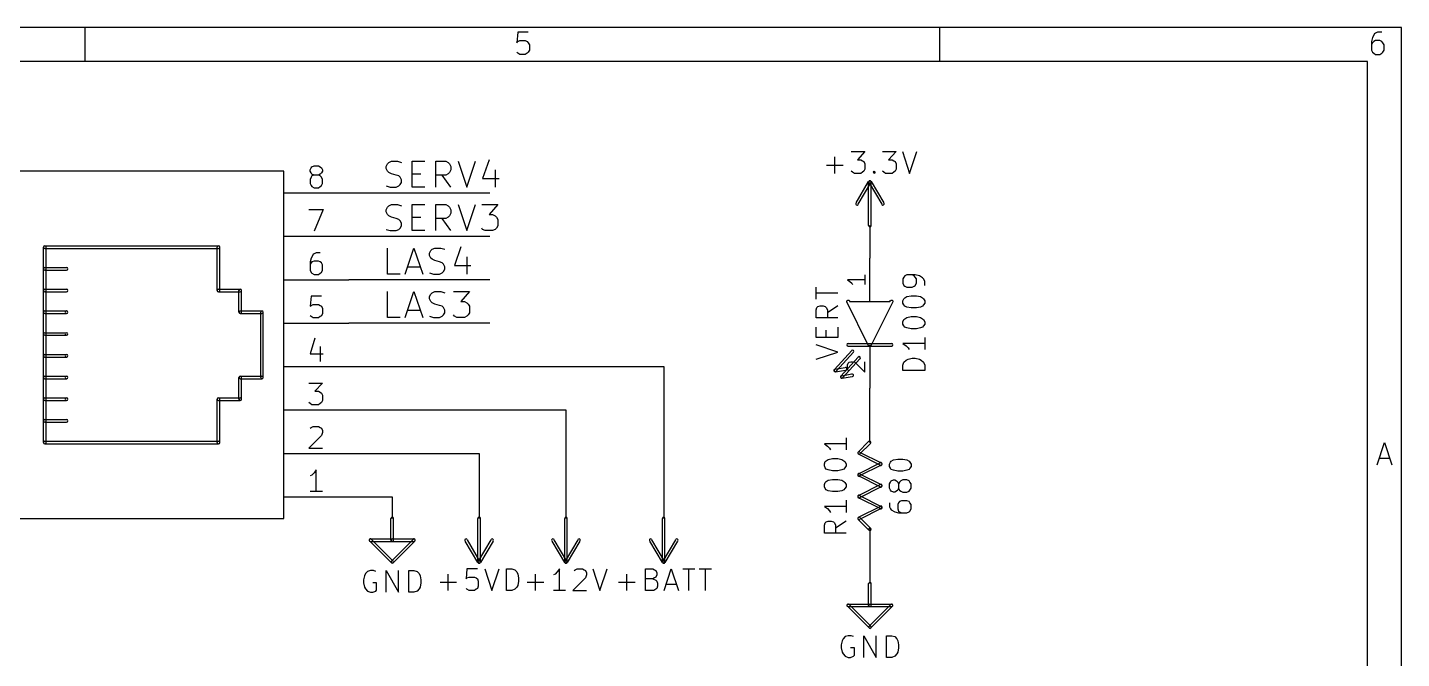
# Model space of a CAD drawing. Extents: x 10 to 287, y -200 to -10.
# Drawn here: x 206.6 to 287, y -46.9 to -10 of the extents above; entities that cross this region are included whole.
import ezdxf

# ---------------------------------------------------------------- set-up
doc = ezdxf.new("R2010")
doc.units = 0
doc.header["$MEASUREMENT"] = 0
doc.layers.add('BLACK', color=7, linetype='CONTINUOUS')

msp = doc.modelspace()

# ---------------------------------------------------------------- linework, layer by layer
at = {"layer": 'Black'}
for p, q in [((227.609, -18.1356), (227.686, -17.9832)), ((227.609, -18.2626), (227.609, -18.1356)), ((227.686, -18.415), (227.609, -18.2626)), ((227.686, -17.9832), (227.762, -17.907)), ((227.762, -18.4912), (227.686, -18.415)), ((227.762, -17.907), (227.914, -17.8308)), ((227.914, -17.8308), (228.27, -17.8308)), ((228.27, -17.8308), (228.498, -17.907)), ((229.133, -19.3548), (229.133, -17.8308)), ((229.133, -17.8308), (229.87, -17.8308)), ((230.505, -19.3548), (230.505, -17.8308)), ((230.505, -17.8308), (231.089, -17.8308)), ((231.089, -17.8308), (231.242, -17.907)), ((231.242, -17.907), (231.318, -17.9832)), ((231.318, -17.9832), (231.394, -18.1356)), ((231.394, -18.3388), (231.318, -18.4912)), ((231.394, -18.1356), (231.394, -18.3388)), ((231.826, -17.8308), (232.334, -19.3548)), ((232.334, -19.3548), (232.842, -17.8308)), ((233.629, -17.7546), (233.248, -18.8468)), ((233.985, -18.3388), (233.985, -19.3548)), ((227.609, -19.2786), (227.838, -19.3548)), ((227.914, -18.5674), (227.762, -18.4912)), ((228.194, -18.6436), (227.914, -18.5674)), ((228.346, -18.6944), (228.194, -18.6436)), ((228.194, -19.3548), (228.346, -19.2786)), ((228.422, -18.7706), (228.346, -18.6944)), ((228.346, -19.2786), (228.422, -19.2024)), ((228.498, -18.923), (228.422, -18.7706)), ((228.422, -19.2024), (228.498, -19.0754)), ((228.498, -19.0754), (228.498, -18.923)), ((229.133, -18.5674), (229.641, -18.5674)), ((231.089, -18.6436), (230.505, -18.6436)), ((231.394, -19.3548), (230.886, -18.6436)), ((231.242, -18.5674), (231.089, -18.6436)), ((231.318, -18.4912), (231.242, -18.5674)), ((233.248, -18.8468), (234.213, -18.8468)), ((227.838, -19.3548), (228.194, -19.3548)), ((229.87, -19.3548), (229.133, -19.3548)), ((227.609, -20.6756), (227.686, -20.5232)), ((227.609, -20.8026), (227.609, -20.6756)), ((227.686, -20.955), (227.609, -20.8026)), ((227.686, -20.5232), (227.762, -20.447)), ((227.762, -20.447), (227.914, -20.3708)), ((227.914, -20.3708), (228.27, -20.3708)), ((228.27, -20.3708), (228.498, -20.447)), ((229.133, -21.8948), (229.133, -20.3708)), ((229.133, -20.3708), (229.87, -20.3708)), ((230.505, -21.8948), (230.505, -20.3708)), ((230.505, -20.3708), (231.089, -20.3708)), ((231.089, -20.3708), (231.242, -20.447)), ((231.242, -20.447), (231.318, -20.5232)), ((231.318, -20.5232), (231.394, -20.6756)), ((231.394, -20.8788), (231.318, -21.0312)), ((231.394, -20.6756), (231.394, -20.8788)), ((231.826, -20.3708), (232.334, -21.8948)), ((232.334, -21.8948), (232.842, -20.3708)), ((233.197, -20.3708), (234.137, -20.3708)), ((234.137, -20.3708), (233.629, -20.955)), ((227.762, -21.0312), (227.686, -20.955)), ((227.914, -21.1074), (227.762, -21.0312)), ((228.194, -21.1836), (227.914, -21.1074)), ((228.346, -21.2344), (228.194, -21.1836)), ((228.422, -21.3106), (228.346, -21.2344)), ((228.498, -21.463), (228.422, -21.3106)), ((228.422, -21.7424), (228.498, -21.6154)), ((228.498, -21.6154), (228.498, -21.463)), ((229.133, -21.1074), (229.641, -21.1074)), ((231.089, -21.1836), (230.505, -21.1836)), ((231.394, -21.8948), (230.886, -21.1836)), ((231.242, -21.1074), (231.089, -21.1836)), ((231.318, -21.0312), (231.242, -21.1074)), ((233.629, -20.955), (233.832, -20.955)), ((233.832, -20.955), (233.985, -21.0312)), ((233.985, -21.0312), (234.061, -21.1074)), ((234.061, -21.1074), (234.137, -21.2344)), ((234.137, -21.6154), (234.061, -21.7424)), ((234.137, -21.2344), (234.137, -21.6154)), ((227.609, -21.8186), (227.838, -21.8948)), ((227.838, -21.8948), (228.194, -21.8948)), ((228.194, -21.8948), (228.346, -21.8186)), ((228.346, -21.8186), (228.422, -21.7424)), ((229.87, -21.8948), (229.133, -21.8948)), ((233.248, -21.8186), (233.197, -21.7424)), ((233.401, -21.8948), (233.248, -21.8186)), ((233.832, -21.8948), (233.401, -21.8948)), ((233.985, -21.8186), (233.832, -21.8948)), ((234.061, -21.7424), (233.985, -21.8186)), ((227.686, -24.4348), (227.686, -22.9108)), ((228.727, -24.4348), (229.235, -22.9108)), ((229.235, -22.9108), (229.743, -24.4348)), ((230.149, -23.2156), (230.226, -23.0632)), ((230.149, -23.3426), (230.149, -23.2156)), ((230.226, -23.0632), (230.302, -22.987)), ((230.302, -22.987), (230.454, -22.9108)), ((230.454, -22.9108), (230.81, -22.9108)), ((230.81, -22.9108), (231.038, -22.987)), ((231.978, -22.8346), (231.597, -23.9268)), ((228.854, -24.003), (229.591, -24.003)), ((230.226, -23.495), (230.149, -23.3426)), ((230.302, -23.5712), (230.226, -23.495)), ((230.454, -23.6474), (230.302, -23.5712)), ((230.734, -23.7236), (230.454, -23.6474)), ((230.886, -23.7744), (230.734, -23.7236)), ((230.962, -23.8506), (230.886, -23.7744)), ((231.038, -24.003), (230.962, -23.8506)), ((231.038, -24.1554), (231.038, -24.003)), ((231.597, -23.9268), (232.562, -23.9268)), ((232.334, -23.4188), (232.334, -24.4348)), ((228.422, -24.4348), (227.686, -24.4348)), ((230.149, -24.3586), (230.378, -24.4348)), ((230.378, -24.4348), (230.734, -24.4348)), ((230.734, -24.4348), (230.886, -24.3586)), ((230.886, -24.3586), (230.962, -24.2824)), ((230.962, -24.2824), (231.038, -24.1554)), ((227.686, -26.9748), (227.686, -25.4508)), ((228.727, -26.9748), (229.235, -25.4508)), ((229.235, -25.4508), (229.743, -26.9748)), ((230.149, -25.7556), (230.226, -25.6032)), ((230.226, -25.6032), (230.302, -25.527)), ((230.302, -25.527), (230.454, -25.4508)), ((230.454, -25.4508), (230.81, -25.4508)), ((230.81, -25.4508), (231.038, -25.527)), ((231.546, -25.4508), (232.486, -25.4508)), ((232.486, -25.4508), (231.978, -26.035)), ((230.149, -25.8826), (230.149, -25.7556)), ((230.226, -26.035), (230.149, -25.8826)), ((230.302, -26.1112), (230.226, -26.035)), ((230.454, -26.1874), (230.302, -26.1112)), ((230.734, -26.2636), (230.454, -26.1874)), ((230.886, -26.3144), (230.734, -26.2636)), ((230.962, -26.3906), (230.886, -26.3144)), ((231.038, -26.543), (230.962, -26.3906)), ((231.978, -26.035), (232.181, -26.035)), ((232.181, -26.035), (232.334, -26.1112)), ((232.334, -26.1112), (232.41, -26.1874)), ((232.41, -26.1874), (232.486, -26.3144)), ((232.486, -26.3144), (232.486, -26.6954)), ((228.422, -26.9748), (227.686, -26.9748)), ((228.854, -26.543), (229.591, -26.543)), ((230.149, -26.8986), (230.378, -26.9748)), ((230.378, -26.9748), (230.734, -26.9748)), ((230.734, -26.9748), (230.886, -26.8986)), ((230.886, -26.8986), (230.962, -26.8224)), ((230.962, -26.8224), (231.038, -26.6954)), ((231.038, -26.6954), (231.038, -26.543)), ((231.597, -26.8986), (231.546, -26.8224)), ((231.75, -26.9748), (231.597, -26.8986)), ((232.181, -26.9748), (231.75, -26.9748)), ((232.334, -26.8986), (232.181, -26.9748)), ((232.41, -26.8224), (232.334, -26.8986)), ((232.486, -26.6954), (232.41, -26.8224))]:
    msp.add_line(p, q, dxfattribs=at)
at = {"layer": 'Cyan 2'}
for p, q in [((253.848, -18.542), (253.848, -17.5768)), ((254.813, -17.272), (255.6, -17.272)), ((255.6, -17.272), (255.168, -17.7546)), ((256.642, -17.272), (257.429, -17.272)), ((257.429, -17.272), (256.997, -17.7546)), ((257.81, -17.272), (258.216, -18.542)), ((258.216, -18.542), (258.648, -17.272)), ((253.365, -18.0594), (254.33, -18.0594)), ((254.889, -18.4658), (254.813, -18.415)), ((254.991, -18.542), (254.889, -18.4658)), ((255.168, -17.7546), (255.372, -17.7546)), ((255.372, -17.7546), (255.473, -17.8054)), ((255.473, -18.4658), (255.372, -18.542)), ((255.473, -17.8054), (255.549, -17.8562)), ((255.549, -18.415), (255.473, -18.4658)), ((255.549, -17.8562), (255.6, -17.9832)), ((255.6, -18.288), (255.549, -18.415)), ((255.6, -17.9832), (255.6, -18.288)), ((256.108, -18.4658), (256.159, -18.415)), ((256.159, -18.542), (256.108, -18.4658)), ((256.159, -18.415), (256.21, -18.4658)), ((256.159, -18.415), (256.159, -18.542)), ((256.21, -18.4658), (256.159, -18.542)), ((256.718, -18.4658), (256.642, -18.415)), ((256.819, -18.542), (256.718, -18.4658)), ((256.997, -17.7546), (257.2, -17.7546)), ((257.2, -17.7546), (257.302, -17.8054)), ((257.302, -18.4658), (257.2, -18.542)), ((257.302, -17.8054), (257.378, -17.8562)), ((257.378, -18.415), (257.302, -18.4658)), ((257.378, -17.8562), (257.429, -17.9832)), ((257.429, -18.288), (257.378, -18.415)), ((257.429, -17.9832), (257.429, -18.288)), ((255.372, -18.542), (254.991, -18.542)), ((257.2, -18.542), (256.819, -18.542)), ((257.886, -24.6126), (257.835, -24.7142)), ((257.835, -24.7142), (257.835, -24.9682)), ((257.937, -24.5364), (257.886, -24.6126)), ((258.064, -24.4856), (257.937, -24.5364)), ((258.547, -24.4856), (258.064, -24.4856)), ((258.496, -24.5364), (258.369, -24.4856)), ((258.547, -24.6126), (258.496, -24.5364)), ((258.801, -24.5364), (258.547, -24.4856)), ((258.623, -24.7142), (258.547, -24.6126)), ((258.623, -24.9682), (258.623, -24.7142)), ((258.978, -24.6634), (258.801, -24.5364)), ((259.029, -24.7142), (258.978, -24.6634)), ((259.105, -24.8412), (259.029, -24.7142)), ((259.105, -25.0952), (259.105, -24.8412)), ((252.755, -25.908), (252.755, -25.1968)), ((254.025, -25.5524), (252.755, -25.5524)), ((257.835, -24.9682), (257.886, -25.0952)), ((257.886, -25.0952), (257.937, -25.146)), ((257.937, -25.146), (258.064, -25.1968)), ((258.064, -25.1968), (258.369, -25.1968)), ((258.064, -25.7556), (258.318, -25.7048)), ((258.318, -25.7048), (258.623, -25.7048)), ((258.369, -25.1968), (258.496, -25.146)), ((258.496, -25.146), (258.547, -25.0952)), ((258.547, -25.0952), (258.623, -24.9682)), ((258.623, -25.7048), (258.851, -25.7556)), ((252.755, -26.5176), (252.806, -26.3906)), ((252.755, -27.0002), (252.755, -26.5176)), ((252.806, -26.3906), (252.857, -26.3398)), ((252.857, -26.3398), (252.984, -26.289)), ((252.984, -26.289), (253.162, -26.289)), ((253.162, -26.289), (253.289, -26.3398)), ((253.289, -26.3398), (253.34, -26.3906)), ((253.34, -26.3906), (253.416, -26.5176)), ((254.025, -26.289), (253.416, -26.6954)), ((253.416, -26.5176), (253.416, -27.0002)), ((257.835, -26.0096), (257.886, -25.8826)), ((257.835, -26.1366), (257.835, -26.0096)), ((257.886, -26.2382), (257.835, -26.1366)), ((257.886, -25.8826), (257.937, -25.8318)), ((257.937, -26.3144), (257.886, -26.2382)), ((257.937, -25.8318), (258.064, -25.7556)), ((258.064, -26.3652), (257.937, -26.3144)), ((258.318, -26.416), (258.064, -26.3652)), ((258.623, -26.416), (258.318, -26.416)), ((258.851, -26.3652), (258.623, -26.416)), ((258.851, -25.7556), (258.978, -25.8318)), ((258.978, -26.3144), (258.851, -26.3652)), ((258.978, -25.8318), (259.029, -25.8826)), ((259.029, -26.2382), (258.978, -26.3144)), ((259.029, -25.8826), (259.105, -26.0096)), ((259.105, -26.1366), (259.029, -26.2382)), ((259.105, -26.0096), (259.105, -26.1366)), ((254.025, -27.0002), (252.755, -27.0002)), ((257.835, -27.2288), (257.886, -27.1018)), ((257.835, -27.3558), (257.835, -27.2288)), ((257.886, -27.1018), (257.937, -27.051)), ((257.937, -27.051), (258.064, -26.9748)), ((258.064, -26.9748), (258.318, -26.924)), ((258.318, -26.924), (258.623, -26.924)), ((258.623, -26.924), (258.851, -26.9748)), ((258.851, -26.9748), (258.978, -27.051)), ((258.978, -27.051), (259.029, -27.1018)), ((259.029, -27.1018), (259.105, -27.2288)), ((259.105, -27.2288), (259.105, -27.3558)), ((252.755, -28.1432), (252.755, -27.5336)), ((253.34, -28.1432), (253.34, -27.7114)), ((254.025, -27.5336), (254.025, -28.1432)), ((257.886, -27.4574), (257.835, -27.3558)), ((257.937, -27.5336), (257.886, -27.4574)), ((258.064, -27.5844), (257.937, -27.5336)), ((258.318, -27.6352), (258.064, -27.5844)), ((258.623, -27.6352), (258.318, -27.6352)), ((258.851, -27.5844), (258.623, -27.6352)), ((258.978, -27.5336), (258.851, -27.5844)), ((259.029, -27.4574), (258.978, -27.5336)), ((259.105, -27.3558), (259.029, -27.4574)), ((254.025, -28.1432), (252.755, -28.1432)), ((254.025, -29.0068), (252.755, -28.575)), ((259.105, -28.4988), (257.835, -28.4988)), ((257.835, -28.4988), (258.013, -28.6258)), ((258.013, -28.6258), (258.14, -28.7528)), ((258.14, -28.7528), (258.191, -28.8544)), ((259.105, -28.1432), (259.105, -28.8544)), ((252.755, -29.4132), (254.025, -29.0068)), ((257.835, -29.7688), (257.886, -29.591)), ((257.886, -29.591), (258.013, -29.464)), ((258.013, -29.464), (258.14, -29.4132)), ((258.14, -29.4132), (258.369, -29.3624)), ((258.369, -29.3624), (258.547, -29.3624)), ((258.547, -29.3624), (258.801, -29.4132)), ((258.801, -29.4132), (258.902, -29.464)), ((258.902, -29.464), (259.029, -29.591)), ((259.029, -29.591), (259.105, -29.7688)), ((257.835, -30.0736), (257.835, -29.7688)), ((259.105, -30.0736), (257.835, -30.0736)), ((259.105, -29.7688), (259.105, -30.0736)), ((254.508, -34.3662), (253.238, -34.3662)), ((253.238, -34.3662), (253.416, -34.4932)), ((253.416, -34.4932), (253.543, -34.6202)), ((254.508, -34.0106), (254.508, -34.7218)), ((253.289, -35.4076), (253.34, -35.3568)), ((253.34, -35.3568), (253.467, -35.2806)), ((253.467, -35.2806), (253.721, -35.2298)), ((253.543, -34.6202), (253.594, -34.7218)), ((253.721, -35.2298), (254.025, -35.2298)), ((254.025, -35.2298), (254.254, -35.2806)), ((254.254, -35.2806), (254.381, -35.3568)), ((254.381, -35.3568), (254.432, -35.4076)), ((257.15, -35.3822), (257.277, -35.306)), ((257.277, -35.306), (257.531, -35.2552)), ((257.531, -35.2552), (257.835, -35.2552)), ((257.835, -35.2552), (258.064, -35.306)), ((258.064, -35.306), (258.191, -35.3822)), ((253.238, -35.5346), (253.289, -35.4076)), ((253.238, -35.6616), (253.238, -35.5346)), ((253.289, -35.7632), (253.238, -35.6616)), ((253.34, -35.8394), (253.289, -35.7632)), ((253.467, -35.8902), (253.34, -35.8394)), ((253.721, -35.941), (253.467, -35.8902)), ((254.025, -35.941), (253.721, -35.941)), ((254.254, -35.8902), (254.025, -35.941)), ((254.381, -35.8394), (254.254, -35.8902)), ((254.432, -35.7632), (254.381, -35.8394)), ((254.432, -35.4076), (254.508, -35.5346)), ((254.508, -35.6616), (254.432, -35.7632)), ((254.508, -35.5346), (254.508, -35.6616)), ((257.048, -35.56), (257.099, -35.433)), ((257.048, -35.687), (257.048, -35.56)), ((257.099, -35.7886), (257.048, -35.687)), ((257.099, -35.433), (257.15, -35.3822)), ((257.15, -35.8648), (257.099, -35.7886)), ((257.277, -35.9156), (257.15, -35.8648)), ((257.531, -35.9664), (257.277, -35.9156)), ((257.835, -35.9664), (257.531, -35.9664)), ((258.064, -35.9156), (257.835, -35.9664)), ((258.191, -35.8648), (258.064, -35.9156)), ((258.191, -35.3822), (258.242, -35.433)), ((258.242, -35.7886), (258.191, -35.8648)), ((258.242, -35.433), (258.318, -35.56)), ((258.318, -35.687), (258.242, -35.7886)), ((258.318, -35.56), (258.318, -35.687)), ((253.238, -36.7538), (253.289, -36.6268)), ((253.238, -36.8808), (253.238, -36.7538)), ((253.289, -36.9824), (253.238, -36.8808)), ((253.289, -36.6268), (253.34, -36.576)), ((253.34, -36.576), (253.467, -36.4998)), ((253.467, -36.4998), (253.721, -36.449)), ((253.721, -36.449), (254.025, -36.449)), ((254.025, -36.449), (254.254, -36.4998)), ((254.254, -36.4998), (254.381, -36.576)), ((254.381, -36.576), (254.432, -36.6268)), ((254.432, -36.6268), (254.508, -36.7538)), ((254.508, -36.8808), (254.432, -36.9824)), ((254.508, -36.7538), (254.508, -36.8808)), ((257.048, -36.703), (257.099, -36.6014)), ((257.048, -36.957), (257.048, -36.703)), ((257.099, -37.084), (257.048, -36.957)), ((257.099, -36.6014), (257.15, -36.5252)), ((257.15, -36.5252), (257.277, -36.4744)), ((257.277, -36.4744), (257.353, -36.4744)), ((257.353, -36.4744), (257.454, -36.5252)), ((257.454, -36.5252), (257.531, -36.6014)), ((257.531, -36.6014), (257.581, -36.703)), ((257.581, -36.957), (257.531, -37.084)), ((257.632, -36.6014), (257.581, -36.703)), ((257.581, -36.703), (257.581, -36.957)), ((257.581, -36.957), (257.632, -37.084)), ((257.708, -36.5252), (257.632, -36.6014)), ((257.835, -36.4744), (257.708, -36.5252)), ((258.064, -36.4744), (257.835, -36.4744)), ((258.191, -36.5252), (258.064, -36.4744)), ((258.242, -36.6014), (258.191, -36.5252)), ((258.318, -36.703), (258.242, -36.6014)), ((258.242, -37.084), (258.318, -36.957)), ((258.318, -36.957), (258.318, -36.703)), ((253.34, -37.0586), (253.289, -36.9824)), ((253.467, -37.1094), (253.34, -37.0586)), ((253.721, -37.1602), (253.467, -37.1094)), ((254.025, -37.1602), (253.721, -37.1602)), ((254.254, -37.1094), (254.025, -37.1602)), ((254.381, -37.0586), (254.254, -37.1094)), ((254.432, -36.9824), (254.381, -37.0586)), ((254.508, -37.6682), (254.508, -38.3794)), ((257.15, -37.1348), (257.099, -37.084)), ((257.277, -37.1856), (257.15, -37.1348)), ((257.353, -37.1856), (257.277, -37.1856)), ((257.454, -37.1348), (257.353, -37.1856)), ((257.531, -37.084), (257.454, -37.1348)), ((257.632, -37.7444), (257.581, -37.8206)), ((257.632, -37.084), (257.708, -37.1348)), ((257.759, -37.6936), (257.632, -37.7444)), ((257.708, -37.1348), (257.835, -37.1856)), ((258.064, -37.6936), (257.759, -37.6936)), ((257.835, -37.1856), (258.064, -37.1856)), ((258.064, -37.1856), (258.191, -37.1348)), ((258.191, -37.7444), (258.064, -37.6936)), ((258.191, -37.1348), (258.242, -37.084)), ((258.242, -37.8206), (258.191, -37.7444)), ((254.508, -38.0238), (253.238, -38.0238)), ((253.238, -38.0238), (253.416, -38.1508)), ((253.416, -38.1508), (253.543, -38.2778)), ((253.543, -38.2778), (253.594, -38.3794)), ((257.048, -37.8206), (257.048, -38.0492)), ((257.048, -38.0492), (257.099, -38.1762)), ((257.099, -38.1762), (257.15, -38.227)), ((257.15, -38.227), (257.353, -38.354)), ((257.353, -38.354), (257.581, -38.4048)), ((257.581, -37.8206), (257.531, -37.9222)), ((257.531, -37.9222), (257.531, -38.1762)), ((257.531, -38.1762), (257.581, -38.3032)), ((257.581, -38.3032), (257.632, -38.354)), ((257.581, -38.4048), (258.064, -38.4048)), ((257.632, -38.354), (257.759, -38.4048)), ((258.064, -38.4048), (258.191, -38.354)), ((258.191, -38.354), (258.242, -38.3032)), ((258.318, -37.9222), (258.242, -37.8206)), ((258.242, -38.3032), (258.318, -38.1762)), ((258.318, -38.1762), (258.318, -37.9222)), ((253.238, -39.116), (253.289, -38.989)), ((253.238, -39.5986), (253.238, -39.116)), ((253.289, -38.989), (253.34, -38.9382)), ((253.34, -38.9382), (253.467, -38.8874)), ((253.467, -38.8874), (253.644, -38.8874)), ((253.644, -38.8874), (253.771, -38.9382)), ((253.771, -38.9382), (253.822, -38.989)), ((253.822, -38.989), (253.898, -39.116)), ((254.508, -38.8874), (253.898, -39.2938)), ((253.898, -39.116), (253.898, -39.5986)), ((254.508, -39.5986), (253.238, -39.5986)), ((226.695, -41.783), (226.517, -41.8338)), ((226.873, -41.783), (226.695, -41.783)), ((227, -41.8338), (226.873, -41.783)), ((227.609, -43.053), (227.609, -41.783)), ((227.609, -41.783), (228.321, -43.053)), ((228.321, -43.053), (228.321, -41.783)), ((228.93, -43.053), (228.93, -41.783)), ((228.93, -41.783), (229.235, -41.783)), ((229.235, -41.783), (229.413, -41.8338)), ((232.334, -41.6814), (232.283, -42.2656)), ((232.943, -41.6814), (232.334, -41.6814)), ((233.375, -41.6814), (233.782, -42.9514)), ((233.782, -42.9514), (234.213, -41.6814)), ((234.645, -42.9514), (234.645, -41.6814)), ((234.645, -41.6814), (234.95, -41.6814)), ((234.95, -41.6814), (235.128, -41.7322)), ((235.128, -41.7322), (235.255, -41.8592)), ((237.744, -41.6814), (237.617, -41.8592)), ((237.744, -42.9514), (237.744, -41.6814)), ((238.608, -41.783), (238.658, -41.7322)), ((238.658, -41.7322), (238.785, -41.6814)), ((238.785, -41.6814), (239.09, -41.6814)), ((239.09, -41.6814), (239.192, -41.7322)), ((239.192, -41.7322), (239.268, -41.783)), ((239.268, -41.783), (239.319, -41.91)), ((239.7, -41.6814), (240.106, -42.9514)), ((240.106, -42.9514), (240.538, -41.6814)), ((242.773, -42.9514), (242.773, -41.6814)), ((242.773, -41.6814), (243.205, -41.6814)), ((243.205, -41.6814), (243.307, -41.7322)), ((243.307, -41.7322), (243.383, -41.783)), ((243.383, -41.783), (243.434, -41.91)), ((243.865, -42.9514), (244.272, -41.6814)), ((244.272, -41.6814), (244.704, -42.9514)), ((244.958, -41.6814), (245.669, -41.6814)), ((245.313, -42.9514), (245.313, -41.6814)), ((245.923, -41.6814), (246.634, -41.6814)), ((246.278, -42.9514), (246.278, -41.6814)), ((226.339, -42.0878), (226.289, -42.3164)), ((226.289, -42.3164), (226.289, -42.4942)), ((226.289, -42.4942), (226.339, -42.7482)), ((226.39, -41.9608), (226.339, -42.0878)), ((226.517, -41.8338), (226.39, -41.9608)), ((227.051, -42.4942), (226.822, -42.4942)), ((227.051, -42.926), (227.051, -42.4942)), ((229.413, -41.8338), (229.54, -41.9608)), ((229.54, -41.9608), (229.591, -42.0878)), ((229.591, -42.0878), (229.641, -42.3164)), ((229.641, -42.4942), (229.591, -42.7482)), ((229.641, -42.3164), (229.641, -42.4942)), ((230.759, -42.4688), (231.724, -42.4688)), ((231.242, -42.9514), (231.242, -41.9862)), ((232.283, -42.2656), (232.334, -42.2148)), ((232.334, -42.2148), (232.461, -42.164)), ((232.461, -42.164), (232.766, -42.164)), ((232.766, -42.164), (232.867, -42.2148)), ((232.867, -42.2148), (232.943, -42.2656)), ((232.943, -42.2656), (232.994, -42.3926)), ((232.994, -42.3926), (232.994, -42.6974)), ((235.255, -41.8592), (235.306, -41.9862)), ((235.306, -41.9862), (235.356, -42.2148)), ((235.356, -42.3926), (235.306, -42.6466)), ((235.356, -42.2148), (235.356, -42.3926)), ((235.864, -42.4688), (236.83, -42.4688)), ((236.347, -42.9514), (236.347, -41.9862)), ((237.49, -41.9862), (237.388, -42.037)), ((237.617, -41.8592), (237.49, -41.9862)), ((239.268, -42.2148), (238.531, -42.9514)), ((239.319, -42.037), (239.268, -42.2148)), ((239.319, -41.91), (239.319, -42.037)), ((241.198, -42.4688), (242.164, -42.4688)), ((241.681, -42.9514), (241.681, -41.9862)), ((243.205, -42.2656), (242.773, -42.2656)), ((243.307, -42.2148), (243.205, -42.2656)), ((243.205, -42.2656), (243.383, -42.3418)), ((243.383, -42.164), (243.307, -42.2148)), ((243.434, -42.037), (243.383, -42.164)), ((243.383, -42.3418), (243.434, -42.3926)), ((243.434, -41.91), (243.434, -42.037)), ((243.434, -42.3926), (243.484, -42.5196)), ((243.484, -42.5196), (243.484, -42.6974)), ((243.992, -42.5704), (244.577, -42.5704)), ((226.339, -42.7482), (226.39, -42.8498)), ((226.39, -42.8498), (226.517, -42.9768)), ((226.517, -42.9768), (226.695, -43.053)), ((226.695, -43.053), (226.822, -43.053)), ((226.822, -43.053), (227, -42.9768)), ((227, -42.9768), (227.051, -42.926)), ((229.235, -43.053), (228.93, -43.053)), ((229.413, -42.9768), (229.235, -43.053)), ((229.54, -42.8498), (229.413, -42.9768)), ((229.591, -42.7482), (229.54, -42.8498)), ((232.334, -42.8752), (232.283, -42.8244)), ((232.461, -42.9514), (232.334, -42.8752)), ((232.766, -42.9514), (232.461, -42.9514)), ((232.867, -42.8752), (232.766, -42.9514)), ((232.943, -42.8244), (232.867, -42.8752)), ((232.994, -42.6974), (232.943, -42.8244)), ((234.95, -42.9514), (234.645, -42.9514)), ((235.128, -42.8752), (234.95, -42.9514)), ((235.255, -42.7482), (235.128, -42.8752)), ((235.306, -42.6466), (235.255, -42.7482)), ((238.1, -42.9514), (237.388, -42.9514)), ((238.531, -42.9514), (239.319, -42.9514)), ((243.256, -42.9514), (242.773, -42.9514)), ((243.383, -42.8752), (243.256, -42.9514)), ((243.434, -42.8244), (243.383, -42.8752)), ((243.484, -42.6974), (243.434, -42.8244)), ((254.33, -45.7708), (254.279, -45.8978)), ((254.457, -45.6438), (254.33, -45.7708)), ((254.635, -45.593), (254.457, -45.6438)), ((254.813, -45.593), (254.635, -45.593)), ((254.94, -45.6438), (254.813, -45.593)), ((255.549, -46.863), (255.549, -45.593)), ((255.549, -45.593), (256.261, -46.863)), ((256.261, -46.863), (256.261, -45.593)), ((256.87, -46.863), (256.87, -45.593)), ((256.87, -45.593), (257.175, -45.593)), ((257.175, -45.593), (257.353, -45.6438)), ((257.353, -45.6438), (257.48, -45.7708)), ((257.48, -45.7708), (257.531, -45.8978)), ((254.279, -45.8978), (254.229, -46.1264)), ((254.229, -46.1264), (254.229, -46.3042)), ((254.229, -46.3042), (254.279, -46.5582)), ((254.279, -46.5582), (254.33, -46.6598)), ((254.991, -46.3042), (254.762, -46.3042)), ((254.991, -46.736), (254.991, -46.3042)), ((257.531, -46.5582), (257.48, -46.6598)), ((257.531, -45.8978), (257.581, -46.1264)), ((257.581, -46.3042), (257.531, -46.5582)), ((257.581, -46.1264), (257.581, -46.3042)), ((254.33, -46.6598), (254.457, -46.7868)), ((254.457, -46.7868), (254.635, -46.863)), ((254.635, -46.863), (254.762, -46.863)), ((254.762, -46.863), (254.94, -46.7868)), ((254.94, -46.7868), (254.991, -46.736)), ((257.175, -46.863), (256.87, -46.863)), ((257.353, -46.7868), (257.175, -46.863)), ((257.48, -46.6598), (257.353, -46.7868))]:
    msp.add_line(p, q, dxfattribs=at)
at = {"layer": 'Green 2'}
for p, q in [((225.425, -19.685), (233.68, -19.685)), ((255.905, -21.59), (255.905, -23.495)), ((225.425, -22.225), (233.68, -22.225)), ((233.68, -24.765), (225.425, -24.765)), ((233.68, -27.305), (225.425, -27.305)), ((225.425, -29.845), (243.84, -29.845)), ((243.84, -29.845), (243.84, -38.735)), ((255.905, -33.02), (255.905, -31.115)), ((225.425, -32.385), (238.125, -32.385)), ((238.125, -32.385), (238.125, -38.735)), ((225.425, -34.925), (233.045, -34.925)), ((233.045, -34.925), (233.045, -38.735)), ((225.425, -37.465), (227.965, -37.465)), ((227.965, -37.465), (227.965, -38.735)), ((255.905, -40.64), (255.905, -42.545))]:
    msp.add_line(p, q, dxfattribs=at)
at = {"layer": 'Red 2'}
for p, q in [((286.995, -10.0076), (10.0076, -10.0076)), ((210.007, -11.9888), (210.007, -10.0076)), ((235.306, -10.287), (235.255, -10.8966)), ((235.915, -10.287), (235.306, -10.287)), ((259.994, -11.9888), (259.994, -10.0076)), ((285.42, -10.3886), (285.293, -10.5918)), ((285.471, -10.3378), (285.42, -10.3886)), ((285.598, -10.287), (285.471, -10.3378)), ((285.852, -10.287), (285.598, -10.287)), ((286.995, -200), (286.995, -10.0076)), ((235.255, -10.8966), (235.306, -10.8204)), ((235.306, -10.8204), (235.433, -10.7696)), ((235.433, -10.7696), (235.737, -10.7696)), ((235.737, -10.7696), (235.864, -10.8204)), ((235.864, -10.8204), (235.915, -10.8966)), ((235.915, -10.8966), (235.991, -11.0236)), ((235.991, -11.0236), (235.991, -11.3284)), ((285.293, -10.5918), (285.242, -10.8204)), ((285.242, -10.8204), (285.242, -11.3284)), ((285.293, -10.8966), (285.242, -11.0236)), ((285.369, -10.8204), (285.293, -10.8966)), ((285.471, -10.7696), (285.369, -10.8204)), ((285.725, -10.7696), (285.471, -10.7696)), ((285.852, -10.8204), (285.725, -10.7696)), ((285.902, -10.8966), (285.852, -10.8204)), ((285.979, -11.0236), (285.902, -10.8966)), ((285.979, -11.3284), (285.979, -11.0236)), ((285.013, -11.9888), (11.9888, -11.9888)), ((235.306, -11.5062), (235.255, -11.4554)), ((235.433, -11.5824), (235.306, -11.5062)), ((235.737, -11.5824), (235.433, -11.5824)), ((235.864, -11.5062), (235.737, -11.5824)), ((235.915, -11.4554), (235.864, -11.5062)), ((235.991, -11.3284), (235.915, -11.4554)), ((285.013, -198.018), (285.013, -11.9888)), ((285.242, -11.3284), (285.293, -11.4554)), ((285.293, -11.4554), (285.369, -11.5062)), ((285.369, -11.5062), (285.471, -11.5824)), ((285.471, -11.5824), (285.725, -11.5824)), ((285.725, -11.5824), (285.852, -11.5062)), ((285.852, -11.5062), (285.902, -11.4554)), ((285.902, -11.4554), (285.979, -11.3284)), ((221.615, -18.415), (202.565, -18.415)), ((221.615, -38.735), (221.615, -18.415)), ((223.164, -18.3388), (223.215, -18.2118)), ((223.164, -18.415), (223.164, -18.3388)), ((223.215, -18.5166), (223.164, -18.415)), ((223.215, -18.2118), (223.266, -18.161)), ((223.266, -18.161), (223.393, -18.1102)), ((223.393, -18.1102), (223.647, -18.1102)), ((223.647, -18.1102), (223.749, -18.161)), ((223.749, -18.161), (223.825, -18.2118)), ((223.825, -18.2118), (223.876, -18.3388)), ((223.876, -18.415), (223.825, -18.5166)), ((223.876, -18.3388), (223.876, -18.415)), ((223.215, -18.7706), (223.164, -18.8976)), ((223.164, -18.8976), (223.164, -19.1262)), ((223.164, -19.1262), (223.215, -19.2532)), ((223.266, -18.5928), (223.215, -18.5166)), ((223.266, -18.6944), (223.215, -18.7706)), ((223.215, -19.2532), (223.266, -19.304)), ((223.393, -18.6436), (223.266, -18.5928)), ((223.393, -18.6436), (223.266, -18.6944)), ((223.647, -18.6436), (223.393, -18.6436)), ((223.749, -18.5928), (223.647, -18.6436)), ((223.749, -18.6944), (223.647, -18.6436)), ((223.825, -18.5166), (223.749, -18.5928)), ((223.825, -18.7706), (223.749, -18.6944)), ((223.749, -19.304), (223.825, -19.2532)), ((223.876, -18.8976), (223.825, -18.7706)), ((223.825, -19.2532), (223.876, -19.1262)), ((223.876, -19.1262), (223.876, -18.8976)), ((255.092, -20.2692), (255.829, -19.0246)), ((255.219, -20.3454), (255.956, -19.1008)), ((255.829, -21.59), (255.829, -19.05)), ((255.854, -19.1008), (256.591, -20.3454)), ((255.981, -19.0246), (256.718, -20.2692)), ((255.981, -21.59), (255.981, -19.05)), ((221.615, -19.685), (225.425, -19.685)), ((223.266, -19.304), (223.393, -19.3802)), ((223.393, -19.3802), (223.647, -19.3802)), ((223.647, -19.3802), (223.749, -19.304)), ((223.088, -20.6502), (223.926, -20.6502)), ((223.926, -20.6502), (223.393, -21.9202)), ((221.615, -22.225), (225.425, -22.225)), ((207.569, -34.29), (207.569, -22.86)), ((207.645, -22.7838), (217.805, -22.7838)), ((207.645, -22.9362), (217.805, -22.9362)), ((207.721, -34.29), (207.721, -22.86)), ((217.729, -25.4), (217.729, -22.86)), ((217.881, -25.4), (217.881, -22.86)), ((223.342, -23.2918), (223.215, -23.495)), ((223.393, -23.241), (223.342, -23.2918)), ((223.52, -23.1902), (223.393, -23.241)), ((223.749, -23.1902), (223.52, -23.1902)), ((207.645, -24.0538), (208.915, -24.0538)), ((223.215, -23.495), (223.164, -23.7236)), ((223.164, -23.7236), (223.164, -24.2062)), ((223.215, -23.7744), (223.164, -23.9014)), ((223.266, -23.7236), (223.215, -23.7744)), ((223.393, -23.6728), (223.266, -23.7236)), ((223.647, -23.6728), (223.393, -23.6728)), ((223.749, -23.7236), (223.647, -23.6728)), ((223.825, -23.7744), (223.749, -23.7236)), ((223.876, -23.9014), (223.825, -23.7744)), ((223.876, -24.2062), (223.876, -23.9014)), ((255.905, -26.035), (255.905, -23.495)), ((207.645, -24.2062), (208.915, -24.2062)), ((221.615, -24.765), (225.425, -24.765)), ((223.164, -24.2062), (223.215, -24.3332)), ((223.215, -24.3332), (223.266, -24.384)), ((223.266, -24.384), (223.393, -24.4602)), ((223.393, -24.4602), (223.647, -24.4602)), ((223.647, -24.4602), (223.749, -24.384)), ((223.749, -24.384), (223.825, -24.3332)), ((223.825, -24.3332), (223.876, -24.2062)), ((255.6, -24.765), (254.584, -24.765)), ((254.584, -24.765), (254.737, -24.8666)), ((254.737, -24.8666), (254.838, -24.9682)), ((255.6, -24.4856), (255.6, -25.0444)), ((207.645, -25.3238), (208.915, -25.3238)), ((207.645, -25.4762), (208.915, -25.4762)), ((217.805, -25.3238), (219.075, -25.3238)), ((217.805, -25.4762), (219.075, -25.4762)), ((218.999, -26.67), (218.999, -25.4)), ((219.151, -26.67), (219.151, -25.4)), ((254.838, -24.9682), (254.889, -25.0444)), ((223.215, -25.7302), (223.164, -26.3144)), ((223.164, -26.3144), (223.215, -26.2636)), ((223.825, -25.7302), (223.215, -25.7302)), ((223.215, -26.2636), (223.342, -26.2128)), ((223.342, -26.2128), (223.647, -26.2128)), ((223.647, -26.2128), (223.749, -26.2636)), ((223.749, -26.2636), (223.825, -26.3144)), ((223.825, -26.3144), (223.876, -26.4414)), ((223.876, -26.4414), (223.876, -26.7462)), ((254.559, -26.0096), (254.61, -25.9588)), ((254.559, -26.0604), (254.559, -26.0096)), ((255.829, -28.6258), (254.559, -26.0604)), ((254.61, -25.9588), (254.66, -25.9588)), ((254.66, -25.9588), (254.711, -26.0096)), ((254.711, -26.0096), (254.711, -26.035)), ((254.711, -26.035), (257.073, -26.035)), ((257.251, -26.0604), (255.981, -28.6004)), ((257.073, -26.035), (257.099, -25.9842)), ((257.099, -25.9842), (257.124, -25.9842)), ((257.124, -25.9842), (257.15, -25.9588)), ((257.15, -25.9588), (257.2, -25.9588)), ((257.2, -25.9588), (257.251, -26.0096)), ((257.251, -26.0096), (257.251, -26.0604)), ((207.645, -26.5938), (208.915, -26.5938)), ((207.645, -26.7462), (208.915, -26.7462)), ((219.075, -26.5938), (220.345, -26.5938)), ((219.075, -26.7462), (220.345, -26.7462)), ((220.269, -30.48), (220.269, -26.67)), ((220.421, -30.48), (220.421, -26.67)), ((221.615, -27.305), (225.425, -27.305)), ((223.215, -26.924), (223.164, -26.8732)), ((223.342, -27.0002), (223.215, -26.924)), ((223.647, -27.0002), (223.342, -27.0002)), ((223.749, -26.924), (223.647, -27.0002)), ((223.825, -26.8732), (223.749, -26.924)), ((223.876, -26.7462), (223.825, -26.8732)), ((207.645, -27.8638), (208.915, -27.8638)), ((207.645, -28.0162), (208.915, -28.0162)), ((223.444, -28.194), (223.164, -29.1084)), ((223.749, -28.6766), (223.749, -29.5402)), ((254.838, -28.9052), (253.822, -30.0228)), ((254.635, -28.4988), (257.175, -28.4988)), ((254.635, -28.6512), (257.175, -28.6512)), ((255.854, -28.6258), (255.829, -28.6258)), ((255.88, -28.6512), (255.854, -28.6258)), ((255.93, -28.6512), (255.88, -28.6512)), ((255.905, -28.575), (255.905, -31.115)), ((255.981, -28.6004), (255.93, -28.6512)), ((207.645, -29.1338), (208.915, -29.1338)), ((207.645, -29.2862), (208.915, -29.2862)), ((223.164, -29.1084), (223.926, -29.1084)), ((254.94, -29.0068), (253.924, -30.1244)), ((255.219, -29.2862), (254.203, -30.4038)), ((255.321, -29.3878), (254.305, -30.5054)), ((254.584, -29.7434), (254.635, -29.6418)), ((254.635, -29.6418), (254.686, -29.591)), ((254.686, -29.591), (254.787, -29.5656)), ((254.787, -29.5656), (254.889, -29.5656)), ((254.889, -29.5656), (255.016, -29.591)), ((255.016, -29.591), (255.6, -30.1752)), ((255.6, -30.1752), (255.6, -29.5656)), ((207.645, -30.4038), (208.915, -30.4038)), ((218.999, -31.75), (218.999, -30.48)), ((219.075, -30.4038), (220.345, -30.4038)), ((219.151, -31.75), (219.151, -30.48)), ((221.615, -29.845), (225.425, -29.845)), ((253.873, -29.9974), (254.457, -29.8958)), ((253.898, -30.1498), (254.483, -30.0482)), ((254.254, -30.3784), (254.838, -30.2768)), ((254.279, -30.5308), (254.864, -30.4292)), ((254.584, -29.9974), (254.584, -29.7434)), ((254.635, -30.0736), (254.584, -29.9974)), ((254.686, -30.1244), (254.635, -30.0736)), ((207.645, -30.5562), (208.915, -30.5562)), ((219.075, -30.5562), (220.345, -30.5562)), ((223.088, -30.8102), (223.876, -30.8102)), ((223.876, -30.8102), (223.444, -31.2928)), ((223.444, -31.2928), (223.647, -31.2928)), ((223.647, -31.2928), (223.749, -31.3436)), ((207.645, -31.6738), (208.915, -31.6738)), ((207.645, -31.8262), (208.915, -31.8262)), ((217.729, -34.29), (217.729, -31.75)), ((217.805, -31.6738), (219.075, -31.6738)), ((217.805, -31.8262), (219.075, -31.8262)), ((217.881, -34.29), (217.881, -31.75)), ((223.164, -32.004), (223.088, -31.9532)), ((223.266, -32.0802), (223.164, -32.004)), ((223.647, -32.0802), (223.266, -32.0802)), ((223.749, -32.004), (223.647, -32.0802)), ((223.749, -31.3436), (223.825, -31.3944)), ((223.825, -31.9532), (223.749, -32.004)), ((223.825, -31.3944), (223.876, -31.5214)), ((223.876, -31.8262), (223.825, -31.9532)), ((223.876, -31.5214), (223.876, -31.8262)), ((207.645, -32.9438), (208.915, -32.9438)), ((221.615, -32.385), (225.425, -32.385)), ((207.645, -33.0962), (208.915, -33.0962)), ((223.164, -33.4518), (223.215, -33.401)), ((223.215, -33.401), (223.342, -33.3502)), ((223.342, -33.3502), (223.647, -33.3502)), ((223.647, -33.3502), (223.749, -33.401)), ((223.749, -33.401), (223.825, -33.4518)), ((223.825, -33.4518), (223.876, -33.5788)), ((223.876, -33.7058), (223.825, -33.8836)), ((223.876, -33.5788), (223.876, -33.7058)), ((255.905, -34.29), (255.905, -33.02)), ((207.645, -34.2138), (217.805, -34.2138)), ((207.645, -34.3662), (217.805, -34.3662)), ((223.825, -33.8836), (223.088, -34.6202)), ((255.829, -34.2392), (255.219, -34.8488)), ((255.93, -34.3408), (255.321, -34.9504)), ((285.572, -35.5854), (286.004, -34.29)), ((286.004, -34.29), (286.436, -35.5854)), ((221.615, -34.925), (225.425, -34.925)), ((223.088, -34.6202), (223.876, -34.6202)), ((255.245, -34.9758), (256.515, -35.6108)), ((255.295, -34.8488), (256.565, -35.4838)), ((285.699, -35.2044), (286.309, -35.2044)), ((223.393, -36.068), (223.266, -36.195)), ((223.52, -35.8902), (223.393, -36.068)), ((223.52, -37.1602), (223.52, -35.8902)), ((256.515, -35.4838), (255.245, -36.1188)), ((256.565, -35.6108), (255.295, -36.2458)), ((255.295, -36.1188), (256.565, -36.7538)), ((223.266, -36.195), (223.164, -36.2458)), ((255.245, -36.2458), (256.515, -36.8808)), ((256.515, -36.7538), (255.245, -37.3888)), ((256.565, -36.8808), (255.295, -37.5158)), ((221.615, -37.465), (225.425, -37.465)), ((223.876, -37.1602), (223.164, -37.1602)), ((255.245, -37.5158), (256.515, -38.1508)), ((255.295, -37.3888), (256.565, -38.0238)), ((256.515, -38.0238), (255.245, -38.6588)), ((256.565, -38.1508), (255.295, -38.7858)), ((202.565, -38.735), (221.615, -38.735)), ((227.889, -40.005), (227.889, -38.735)), ((228.041, -40.005), (228.041, -38.735)), ((232.969, -41.275), (232.969, -38.735)), ((233.121, -41.275), (233.121, -38.735)), ((238.049, -41.275), (238.049, -38.735)), ((238.201, -41.275), (238.201, -38.735)), ((243.764, -41.275), (243.764, -38.735)), ((243.916, -41.275), (243.916, -38.735)), ((255.219, -38.7858), (255.829, -39.3954)), ((255.321, -38.6842), (255.93, -39.2938)), ((255.905, -39.37), (255.905, -40.64)), ((227.914, -41.3258), (226.644, -40.0558)), ((226.695, -39.9288), (227.965, -39.9288)), ((226.695, -40.0812), (227.965, -40.0812)), ((228.016, -41.2242), (226.746, -39.9542)), ((229.184, -39.9542), (227.914, -41.2242)), ((227.965, -39.9288), (229.235, -39.9288)), ((227.965, -40.0812), (229.235, -40.0812)), ((229.286, -40.0558), (228.016, -41.3258)), ((232.969, -41.3004), (232.232, -40.0558)), ((233.096, -41.2242), (232.359, -39.9796)), ((233.731, -39.9796), (232.994, -41.2242)), ((233.858, -40.0558), (233.121, -41.3004)), ((238.049, -41.3004), (237.312, -40.0558)), ((238.176, -41.2242), (237.439, -39.9796)), ((238.811, -39.9796), (238.074, -41.2242)), ((238.938, -40.0558), (238.201, -41.3004)), ((243.764, -41.3004), (243.027, -40.0558)), ((243.891, -41.2242), (243.154, -39.9796)), ((244.526, -39.9796), (243.789, -41.2242)), ((244.653, -40.0558), (243.916, -41.3004)), ((255.829, -43.815), (255.829, -42.545)), ((255.981, -43.815), (255.981, -42.545)), ((255.854, -45.1358), (254.584, -43.8658)), ((254.635, -43.7388), (255.905, -43.7388)), ((254.635, -43.8912), (255.905, -43.8912)), ((255.956, -45.0342), (254.686, -43.7642)), ((257.124, -43.7642), (255.854, -45.0342)), ((255.905, -43.7388), (257.175, -43.7388)), ((255.905, -43.8912), (257.175, -43.8912)), ((257.226, -43.8658), (255.956, -45.1358))]:
    msp.add_line(p, q, dxfattribs=at)
for centre, start, end in [((255.905, -19.05), 360, 540), ((255.905, -19.05), 30.9638, 210.964), ((255.905, -19.05), 329.036, 509.036), ((255.143, -20.32), 149.036, 329.036), ((256.667, -20.32), 210.964, 390.964), ((255.905, -21.59), 180, 360), ((207.645, -22.86), 360, 540), ((207.645, -22.86), 90, 270), ((217.805, -22.86), 360, 540), ((217.805, -22.86), 270, 450), ((207.645, -24.13), 90, 270), ((207.645, -24.13), 0, 180), ((208.915, -24.13), 270, 450), ((207.645, -24.13), 180, 360), ((207.645, -25.4), 90, 270), ((207.645, -25.4), 0, 180), ((207.645, -25.4), 180, 360), ((208.915, -25.4), 270, 450), ((217.805, -25.4), 90, 270), ((217.805, -25.4), 180, 360), ((219.075, -25.4), 360, 540), ((219.075, -25.4), 270, 450), ((207.645, -26.67), 90, 270), ((208.915, -26.67), 0, 180), ((208.915, -26.67), 180, 360), ((208.915, -26.67), 270, 450), ((219.075, -26.67), 90, 270), ((219.075, -26.67), 180, 360), ((220.345, -26.67), 360, 540), ((220.345, -26.67), 270, 450), ((207.645, -27.94), 90, 270), ((208.915, -27.94), 0, 180), ((208.915, -27.94), 180, 360), ((208.915, -27.94), 270, 450), ((254.635, -28.575), 90, 270), ((254.889, -28.956), 318.366, 498.366), ((257.175, -28.575), 270, 450), ((207.645, -29.21), 90, 270), ((208.915, -29.21), 0, 180), ((208.915, -29.21), 180, 360), ((208.915, -29.21), 270, 450), ((255.27, -29.337), 318.366, 498.366), ((207.645, -30.48), 90, 270), ((208.915, -30.48), 0, 180), ((208.915, -30.48), 180, 360), ((208.915, -30.48), 270, 450), ((219.075, -30.48), 90, 270), ((219.075, -30.48), 360, 540), ((220.345, -30.48), 180, 360), ((220.345, -30.48), 270, 450), ((253.873, -30.0736), 101.31, 281.31), ((253.873, -30.0736), 498.366, 678.366), ((254.254, -30.4546), 101.31, 281.31), ((254.254, -30.4546), 498.366, 678.366), ((254.483, -29.972), 281.31, 461.31), ((254.864, -30.353), 281.31, 461.31), ((207.645, -31.75), 90, 270), ((208.915, -31.75), 0, 180), ((208.915, -31.75), 180, 360), ((208.915, -31.75), 270, 450), ((217.805, -31.75), 90, 270), ((217.805, -31.75), 360, 540), ((219.075, -31.75), 180, 360), ((219.075, -31.75), 270, 450), ((207.645, -33.02), 90, 270), ((207.645, -33.02), 0, 180), ((208.915, -33.02), 270, 450), ((207.645, -33.02), 180, 360), ((207.645, -34.29), 90, 270), ((207.645, -34.29), 0, 180), ((207.645, -34.29), 180, 360), ((207.645, -34.29), 180, 360), ((217.805, -34.29), 180, 360), ((217.805, -34.29), 270, 450), ((255.88, -34.29), 315, 495), ((255.27, -34.8996), 63.4349, 243.435), ((255.27, -34.8996), 495, 675), ((255.27, -36.1696), 63.4349, 243.435), ((255.27, -36.195), 476.565, 656.565), ((256.54, -35.5346), 296.565, 476.565), ((256.54, -35.56), 243.435, 423.435), ((256.54, -36.8046), 296.565, 476.565), ((256.54, -36.83), 243.435, 423.435), ((255.27, -37.4396), 63.4349, 243.435), ((255.27, -37.465), 476.565, 656.565), ((256.54, -38.1), 0, 180), ((256.54, -38.1), 180, 360), ((256.54, -38.0746), 296.565, 476.565), ((256.54, -38.1), 243.435, 423.435), ((227.965, -38.735), 360, 540), ((233.045, -38.735), 360, 540), ((238.125, -38.735), 360, 540), ((243.84, -38.735), 360, 540), ((255.27, -38.735), 45, 225), ((255.27, -38.735), 476.565, 656.565), ((255.88, -39.3446), 225, 405), ((255.905, -39.37), 0, 180), ((255.905, -39.37), 180, 360), ((226.695, -40.005), 405, 585), ((226.695, -40.005), 90, 270), ((227.965, -40.005), 90, 270), ((227.965, -40.005), 180, 360), ((227.965, -40.005), 270, 450), ((229.235, -40.005), 315, 495), ((229.235, -40.005), 270, 450), ((232.283, -40.005), 390.964, 570.964), ((233.807, -40.005), 329.036, 509.036), ((237.363, -40.005), 390.964, 570.964), ((238.887, -40.005), 329.036, 509.036), ((243.078, -40.005), 390.964, 570.964), ((244.602, -40.005), 329.036, 509.036), ((227.965, -41.275), 495, 675), ((227.965, -41.275), 225, 405), ((233.045, -41.275), 509.036, 689.036), ((233.045, -41.275), 180, 360), ((233.045, -41.275), 210.964, 390.964), ((238.125, -41.275), 509.036, 689.036), ((238.125, -41.275), 180, 360), ((238.125, -41.275), 210.964, 390.964), ((243.84, -41.275), 509.036, 689.036), ((243.84, -41.275), 180, 360), ((243.84, -41.275), 210.964, 390.964), ((255.905, -42.545), 360, 540), ((254.635, -43.815), 405, 585), ((254.635, -43.815), 90, 270), ((255.905, -43.815), 90, 270), ((255.905, -43.815), 180, 360), ((255.905, -43.815), 270, 450), ((257.175, -43.815), 315, 495), ((257.175, -43.815), 270, 450), ((255.905, -45.085), 495, 675), ((255.905, -45.085), 225, 405)]:
    msp.add_arc(centre, 0.0762, start, end, dxfattribs=at)

doc.saveas('drawing.dxf')
